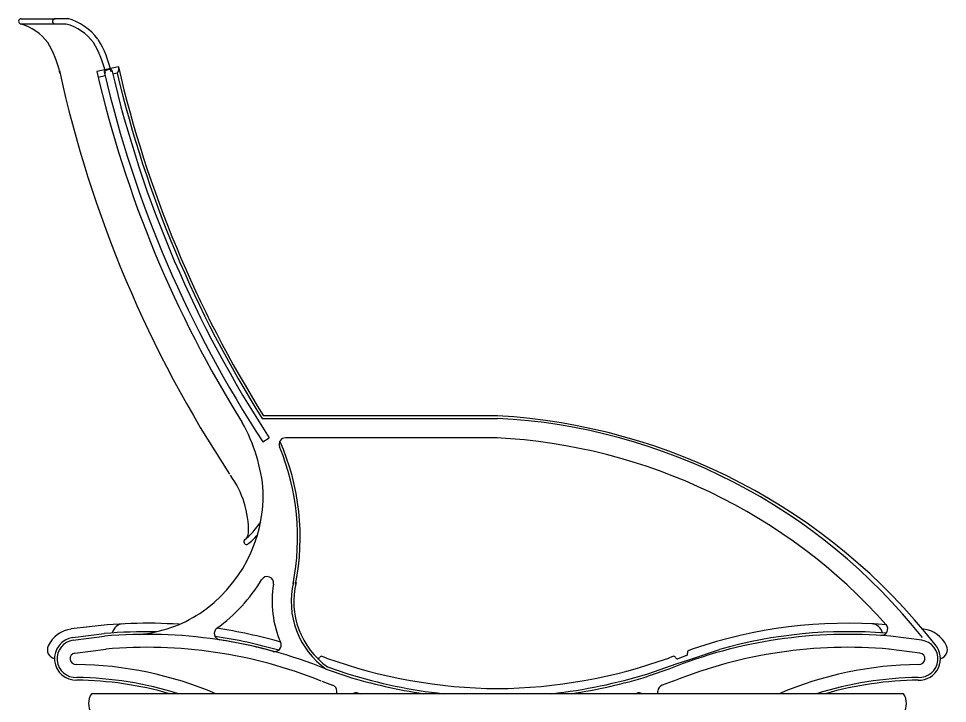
# Model space of a CAD drawing. Header units: millimetres. Extents: x 421 to 3085, y -1408 to 277.
# Drawn here: x 1782.3 to 1854, y -684.3 to -631.5 of the extents above; entities that cross this region are included whole.
import ezdxf

# ---------------------------------------------------------------- set-up
doc = ezdxf.new("R2010")
doc.units = ezdxf.units.MM

msp = doc.modelspace()

# ---------------------------------------------------------------- linework, layer by layer
at = {"color": 18, "true_color": 0x000000}
for p, q in [((1782.54, -631.479), (1785.158, -631.479)), ((1786.188, -631.479), (1785.158, -631.479)), ((1785.118, -631.882), (1782.491, -631.882)), ((1786.016, -631.882), (1785.118, -631.882)), ((1790.036, -635.173), (1788.38, -635.553)), ((1789.022, -635.886), (1788.486, -636.009)), ((1789.948, -635.674), (1789.607, -635.752)), ((1801.123, -662.305), (1819.285, -662.305)), ((1819.285, -662.105), (1801.234, -662.105)), ((1819.285, -663.805), (1802.928, -663.805)), ((1787.815, -678.374), (1786.406, -678.551)), ((1786.534, -679.216), (1788.954, -678.911)), ((1852.039, -678.54), (1852.124, -678.551)), ((1786.555, -679.413), (1788.971, -679.108)), ((1851.987, -679.413), (1849.571, -679.108)), ((1786.689, -680.404), (1789.096, -680.101)), ((1786.689, -680.404), (1789.096, -680.101)), ((1834.352, -680.083), (1834.016, -680.21)), ((1834.093, -680.894), (1836.391, -680.126)), ((1851.854, -680.404), (1849.446, -680.101)), ((1805.56, -680.753), (1805.558, -680.759)), ((1806.079, -680.791), (1805.753, -680.668)), ((1832.799, -680.668), (1832.473, -680.791)), ((1832.991, -680.753), (1832.993, -680.758)), ((1833.135, -681.213), (1834.093, -680.894)), ((1833.841, -680.596), (1833.186, -680.843)), ((1806.059, -681.641), (1807.661, -682.2)), ((1806.156, -681.464), (1807.728, -682.013)), ((1830.871, -682.004), (1833.135, -681.213)), ((1832.483, -681.641), (1830.881, -682.2)), ((1805.729, -682.585), (1806.558, -682.875)), ((1832.813, -682.585), (1831.984, -682.875)), ((1850.579, -683.543), (1787.965, -683.543)), ((1806.894, -683.543), (1806.894, -683.347)), ((1831.648, -683.543), (1831.648, -683.347))]:
    msp.add_line(p, q, dxfattribs=at)
at = {"color": 18, "linetype": 'Continuous', "true_color": 0x000000}
msp.add_line((1801.182, -664.11), (1801.676, -663.793), dxfattribs=at)
at = {"color": 18, "true_color": 0x000000}
for centre, radius, start, end in [((1782.546, -631.683), 0.204, 91.78454, 257.01145), ((1785.164, -631.683), 0.204, 91.78454, 257.01145), ((1784.994, -635.621), 4.311, 36.43539, 74.71139), ((1781.469, -635.621), 3.876, 36.43539, 74.71139), ((1784.994, -635.621), 3.876, 36.43539, 74.71139), ((1781.81, -637.216), 7.845, 12.01534, 31.73063), ((1778.285, -637.216), 7.41, 12.01534, 31.73063), ((1781.81, -637.216), 7.41, 12.01534, 31.73063), ((1789.59, -635.352), 0.481, 318.11373, 21.90259), ((1875.512, -615.429), 87.726, 193.00668, 212.14528), ((1875.697, -615.774), 92.33, 192.32266, 213.40084), ((1874.782, -615.617), 88.673, 192.99259, 212.00853), ((1788.996, -635.557), 0.05, 117.50087, 193.07575), ((1789.455, -636.438), 1.044, 88.35977, 117.50087), ((1789.484, -635.445), 0.05, 13.07628, 88.35977), ((1875.512, -615.429), 87.926, 193.31182, 212.21734), ((1816.972, -706.963), 44.718, 38.35389, 87.04772), ((1816.601, -708.308), 46.281, 38.10452, 86.6749), ((1788.242, -668.991), 13.015, 4.56254, 29.31647), ((1802.928, -664.305), 0.5, 90, 202.44955), ((1816.972, -706.963), 43.218, 41.67224, 87.04772), ((1785.511, -671.502), 18.346, 348.81237, 22.44955), ((1785.511, -671.502), 18.546, 348.81237, 23.67544), ((1792.792, -670.984), 7.285, 358.74947, 36.09011), ((1790.163, -668.16), 11.055, 303.77037, 1.0629), ((1795.987, -667.053), 5.974, 308.93262, 327.26045), ((1799.389, -671.111), 0.686, 307.03728, 357.31806), ((1799.921, -671.825), 0.204, 125.50794, 280.8012), ((1795.987, -667.053), 6.39, 308.93262, 318.38007), ((1799.921, -671.825), 0.204, 280.8012, 293.81149), ((1801.509, -675.011), 0.5, 350.27554, 148.87765), ((1790.163, -668.16), 12.754, 305.9049, 328.87765), ((1809.754, -676.424), 7.865, 170.27554, 203.74874), ((1809.754, -676.424), 6.392, 166.58427, 234.73327), ((1809.754, -676.424), 6.193, 166.29712, 234.47658), ((1790.733, -668.803), 10.205, 275.3038, 303.11294), ((1792.276, -715.109), 37, 86.19029, 97.70462), ((1790.45, -679.05), 0.9, 93.21063, 167.79908), ((1846.276, -715.109), 37, 85.38372, 108.79953), ((1848.08, -679.05), 0.9, 12.53498, 86.78937), ((1848.867, -678.546), 0.5, 265.98064, 41.69982), ((1786.718, -680.848), 2.318, 97.75345, 154.36186), ((1792.281, -715.249), 36.49, 88.95646, 95.23045), ((1792.242, -715.952), 36.988, 68.06514, 95.07301), ((1797.936, -678.896), 0.5, 125.9049, 261.15824), ((1792.276, -715.109), 37, 73.8916, 81.67617), ((1846.301, -715.952), 36.988, 84.92699, 111.93486), ((1846.29, -715.22), 36.463, 85.35641, 105.7516), ((1851.811, -680.848), 2.318, 25.63814, 82.24655), ((1786.76, -680.848), 1.647, 97.86047, 272.78746), ((1786.755, -680.846), 1.447, 97.90606, 273.01853), ((1792.281, -715.249), 36.49, 73.89878, 81.78375), ((1792.281, -715.249), 36.29, 74.52429, 81.15824), ((1802.097, -679.793), 0.5, 254.52429, 23.74874), ((1851.787, -680.846), 1.447, 266.98147, 82.09394), ((1785.26, -680.148), 0.7, 154.36186, 257.81897), ((1786.755, -680.846), 0.447, 98.4871, 275.92533), ((1786.755, -680.846), 0.447, 98.4871, 275.92533), ((1792.242, -715.952), 35.988, 68.06514, 95.07301), ((1846.301, -715.952), 35.988, 84.92699, 111.93486), ((1833.788, -680.456), 0.15, 290.64655, 20.64655), ((1834.069, -680.35), 0.15, 110.64655, 200.64655), ((1851.786, -680.846), 1.651, 267.26087, 41.70138), ((1851.787, -680.846), 0.447, 264.07467, 81.5129), ((1853.269, -680.148), 0.7, 283.85693, 25.63814), ((1805.419, -680.703), 0.15, 272.14982, 338.10936), ((1805.7, -680.809), 0.15, 69.38285, 158.22256), ((1819.671, -642.818), 40.333, 250.30491, 269.4221), ((1818.883, -642.825), 40.325, 270.54277, 289.69604), ((1832.852, -680.808), 0.15, 19.58443, 110.64655), ((1833.133, -680.703), 0.15, 199.58443, 290.64655), ((1786.517, -709.458), 28.168, 66.93097, 89.42326), ((1852.025, -709.458), 28.168, 90.57674, 113.06903), ((1786.517, -709.458), 27.168, 72.53459, 89.3387), ((1786.522, -709.459), 26.968, 73.95096, 89.32551), ((1819.672, -642.921), 41.074, 252.9979, 261.4832), ((1819.677, -642.923), 40.876, 253.00332, 263.58623), ((1818.898, -642.959), 40.839, 276.41398, 287.04806), ((1818.87, -642.921), 41.074, 278.5168, 287.0021), ((1852.025, -709.458), 27.168, 90.6613, 107.46541), ((1852.025, -709.458), 26.964, 90.6747, 106.03529), ((1806.394, -683.347), 0.5, 0, 70.76684), ((1832.148, -683.347), 0.5, 109.23316, 180), ((1789.076, -684.293), 1.34, 145.97473, 214.02527), ((1808.394, -683.975), 0.5, 74.63911, 120.22165), ((1819.672, -642.921), 42.074, 254.63911, 254.89879), ((1818.87, -642.921), 42.074, 285.10121, 285.36089), ((1830.148, -683.975), 0.5, 59.77835, 105.36089), ((1849.468, -684.293), 1.34, 325.97473, 34.02527)]:
    msp.add_arc(centre, radius, start, end, dxfattribs=at)
at = {"color": 18, "linetype": 'Continuous', "true_color": 0x000000}
for centre, radius, start, end in [((1875.137, -615.518), 88.49, 193.09598, 213.30695), ((1875.332, -615.473), 88.091, 193.09658, 213.2662)]:
    msp.add_arc(centre, radius, start, end, dxfattribs=at)

doc.saveas('drawing.dxf')
